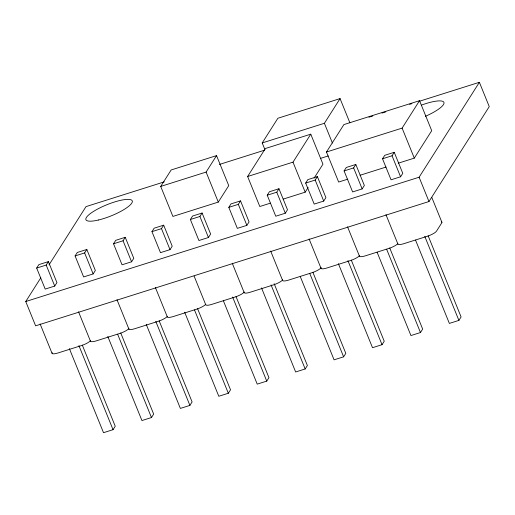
<?xml version="1.0" encoding="UTF-8"?>
<svg xmlns="http://www.w3.org/2000/svg" width="515" height="515" viewBox="0 0 515 515"><rect width="100%" height="100%" fill="white"/><g stroke="black" fill="none" stroke-linecap="round" stroke-linejoin="round"><path stroke-width="0.77" d="M36.668 268.077L38.863 264.62L48.391 261.607L56.927 282.613L54.732 286.07L45.198 289.082L36.668 268.077L46.196 265.064L48.391 261.607M419.571 101.204L479.381 82.303L489.25 106.611L428.982 201.532L35.619 325.834L25.75 301.52L40.82 277.791M48.996 264.91L86.018 206.605L164.234 181.892M75.093 255.929L77.289 252.472L86.823 249.46L95.352 270.472L93.157 273.928L83.623 276.941L75.093 255.929L84.627 252.917L86.823 249.46M113.525 243.788L115.721 240.331L125.248 237.318L133.778 258.33L131.583 261.787L122.055 264.794L113.525 243.788L123.053 240.775L125.248 237.318M160.712 186.417L171.167 169.956L216.551 155.614L228.744 185.625L218.289 202.086L172.905 216.429L160.712 186.417L206.103 172.074L216.551 155.614M151.951 231.641L154.146 228.19L163.68 225.177L172.21 246.183L170.014 249.64L160.48 252.653L151.951 231.641L161.485 228.634L163.68 225.177M190.376 219.499L192.571 216.043L202.105 213.03L210.635 234.042L208.44 237.499L198.912 240.511L190.376 219.499L199.91 216.487L202.105 213.03M264.89 149.524L262.212 142.938L277.888 118.25L340.067 98.597L349.878 122.757M270.394 203.161L259.805 206.509L247.618 176.497L265.386 148.513L310.77 134.17L322.957 164.188L314.073 178.177M228.808 207.358L231.003 203.901L240.531 200.889L249.067 221.901L246.872 225.351L237.338 228.364L228.808 207.358L238.336 204.346L240.531 200.889M69.377 348.636L103.515 432.697L113.043 429.684L115.238 426.227L82.316 345.14M267.234 195.211L269.429 191.754L278.963 188.748L287.492 209.753L285.297 213.21L275.763 216.223L267.234 195.211L276.767 192.204L278.963 188.748M247.618 176.497L293.003 162.154L310.77 134.17M262.212 142.938L324.392 123.291L340.067 98.597M107.809 336.488L141.94 420.555L151.474 417.543L153.67 414.086L120.742 332.999M305.665 183.07L307.861 179.613L317.388 176.6L325.918 197.612L323.723 201.069L314.195 204.082L305.665 183.07L315.193 180.057L317.388 176.6M347.825 179.13L338.658 182.033L326.465 152.015L343.885 124.585L419.532 100.683L431.718 130.694L414.298 158.124L398.256 163.197M283.25 199.099L305.189 192.166L308.15 187.505M146.234 324.347L180.372 408.408L189.9 405.402L192.095 401.945L159.167 320.851M344.091 170.929L346.286 167.472L355.82 164.459L364.35 185.464L362.154 188.921L352.62 191.934L344.091 170.929L353.625 167.916L355.82 164.459M184.66 312.206L218.798 396.267L228.332 393.254L230.52 389.797L197.599 308.71M382.516 158.781L384.711 155.324L394.245 152.318L402.775 173.323L400.58 176.78L391.052 179.793L382.516 158.781L392.05 155.768L394.245 152.318M326.465 152.015L402.112 128.113L419.532 100.683M223.394 300.805L257.223 384.126L266.757 381.113L268.952 377.656L236.025 296.569M25.75 301.52L419.107 177.218L479.381 82.303M261.517 287.917L295.655 371.978L305.183 368.965L307.378 365.515L274.154 283.681M300.251 276.516L334.081 359.837L343.614 356.824L345.81 353.367L312.882 272.281M338.374 263.629L372.512 347.696L382.04 344.683L384.235 341.226L351.307 260.139M377.102 252.228L410.938 335.548L420.472 332.536L422.667 329.079L389.739 247.992M415.534 240.087L449.363 323.407L458.897 320.394L461.092 316.937L428.165 235.851M219.442 164.446L264.678 150.148M368.965 117.195L372.796 115.984M381.995 113.075L385.832 111.864M409.599 104.352L411.903 103.624M320.658 158.337L328.242 155.936M360.049 175.267L386.031 167.06M431.776 197.354L441.902 222.287M402.112 128.113L414.298 158.124M419.107 177.218L428.982 201.532M392.05 155.768L400.58 176.78M424.766 236.334L458.897 320.394M385.96 214.652L397.87 243.981M353.625 167.916L362.154 188.921M386.636 249.221L420.472 332.536M324.392 123.291L332.42 143.054M347.535 226.793L359.444 256.129M315.193 180.057L323.723 201.069M347.908 260.616L382.04 344.683M293.003 162.154L305.189 192.166M309.103 238.941L321.012 268.27M276.767 192.204L285.297 213.21M309.779 273.504L343.614 356.824M270.678 251.082L282.587 280.411M238.336 204.346L246.872 225.351M271.051 284.904L305.183 368.965M206.103 172.074L218.289 202.086M232.252 263.223L244.161 292.559M199.91 216.487L208.44 237.499M232.626 297.046L266.757 381.113M194.116 276.104L205.73 304.7M161.485 228.634L170.014 249.64M194.496 309.933L228.332 393.254M155.395 287.512L167.304 316.841M123.053 240.775L131.583 261.787M155.768 321.334L189.9 405.402M116.963 299.653L128.872 328.988M84.627 252.917L93.157 273.928M117.639 334.222L151.474 417.543M78.538 311.8L90.447 341.13M46.196 265.064L54.732 286.07M78.911 345.623L113.043 429.684M40.112 323.941L52.021 353.271M421.753 105.009A25.016 5.968 -22.1 0 1 443.956 102.485A25.016 5.968 -22.1 0 1 425.384 116.313M90.447 340.724A8.337 1.989 -22.1 0 1 81.331 345.604L58.028 352.962A8.337 1.989 -22.1 0 1 52.208 352.614M90.511 340.705A8.337 1.989 -22.1 0 0 96.46 340.821L119.757 333.456A8.337 1.989 -22.1 0 0 128.879 328.583A8.337 1.989 -22.1 0 0 134.885 328.679L158.182 321.315A8.337 1.989 -22.1 0 0 167.304 316.435M205.479 304.577A8.337 1.989 -22.1 0 1 196.614 309.174L173.31 316.532A8.337 1.989 -22.1 0 1 167.362 316.416M244.161 292.153A8.337 1.989 -22.1 0 1 235.04 297.026L211.742 304.391A8.337 1.989 -22.1 0 1 205.73 304.494M282.587 280.005A8.337 1.989 -22.1 0 1 273.471 284.885L250.168 292.25A8.337 1.989 -22.1 0 1 244.219 292.134M321.019 267.864A8.337 1.989 -22.1 0 1 311.897 272.738L288.6 280.102A8.337 1.989 -22.1 0 1 282.651 279.986M359.444 255.717A8.337 1.989 -22.1 0 1 350.322 260.596L327.025 267.961A8.337 1.989 -22.1 0 1 321.077 267.845M397.619 243.859A8.337 1.989 -22.1 0 1 388.754 248.455L365.45 255.813A8.337 1.989 -22.1 0 1 359.502 255.698M441.67 221.952A8.337 1.989 -22.1 0 1 441.716 222.95L436.488 231.177A8.337 1.989 -22.1 0 1 427.18 236.308L403.882 243.672A8.337 1.989 -22.1 0 1 397.87 243.782M98.513 220.002A25.016 5.968 -22.1 0 0 132.336 201.12A25.016 5.968 -22.1 0 0 96.395 209.721A25.016 5.968 -22.1 0 0 98.513 220.002"/></g></svg>
